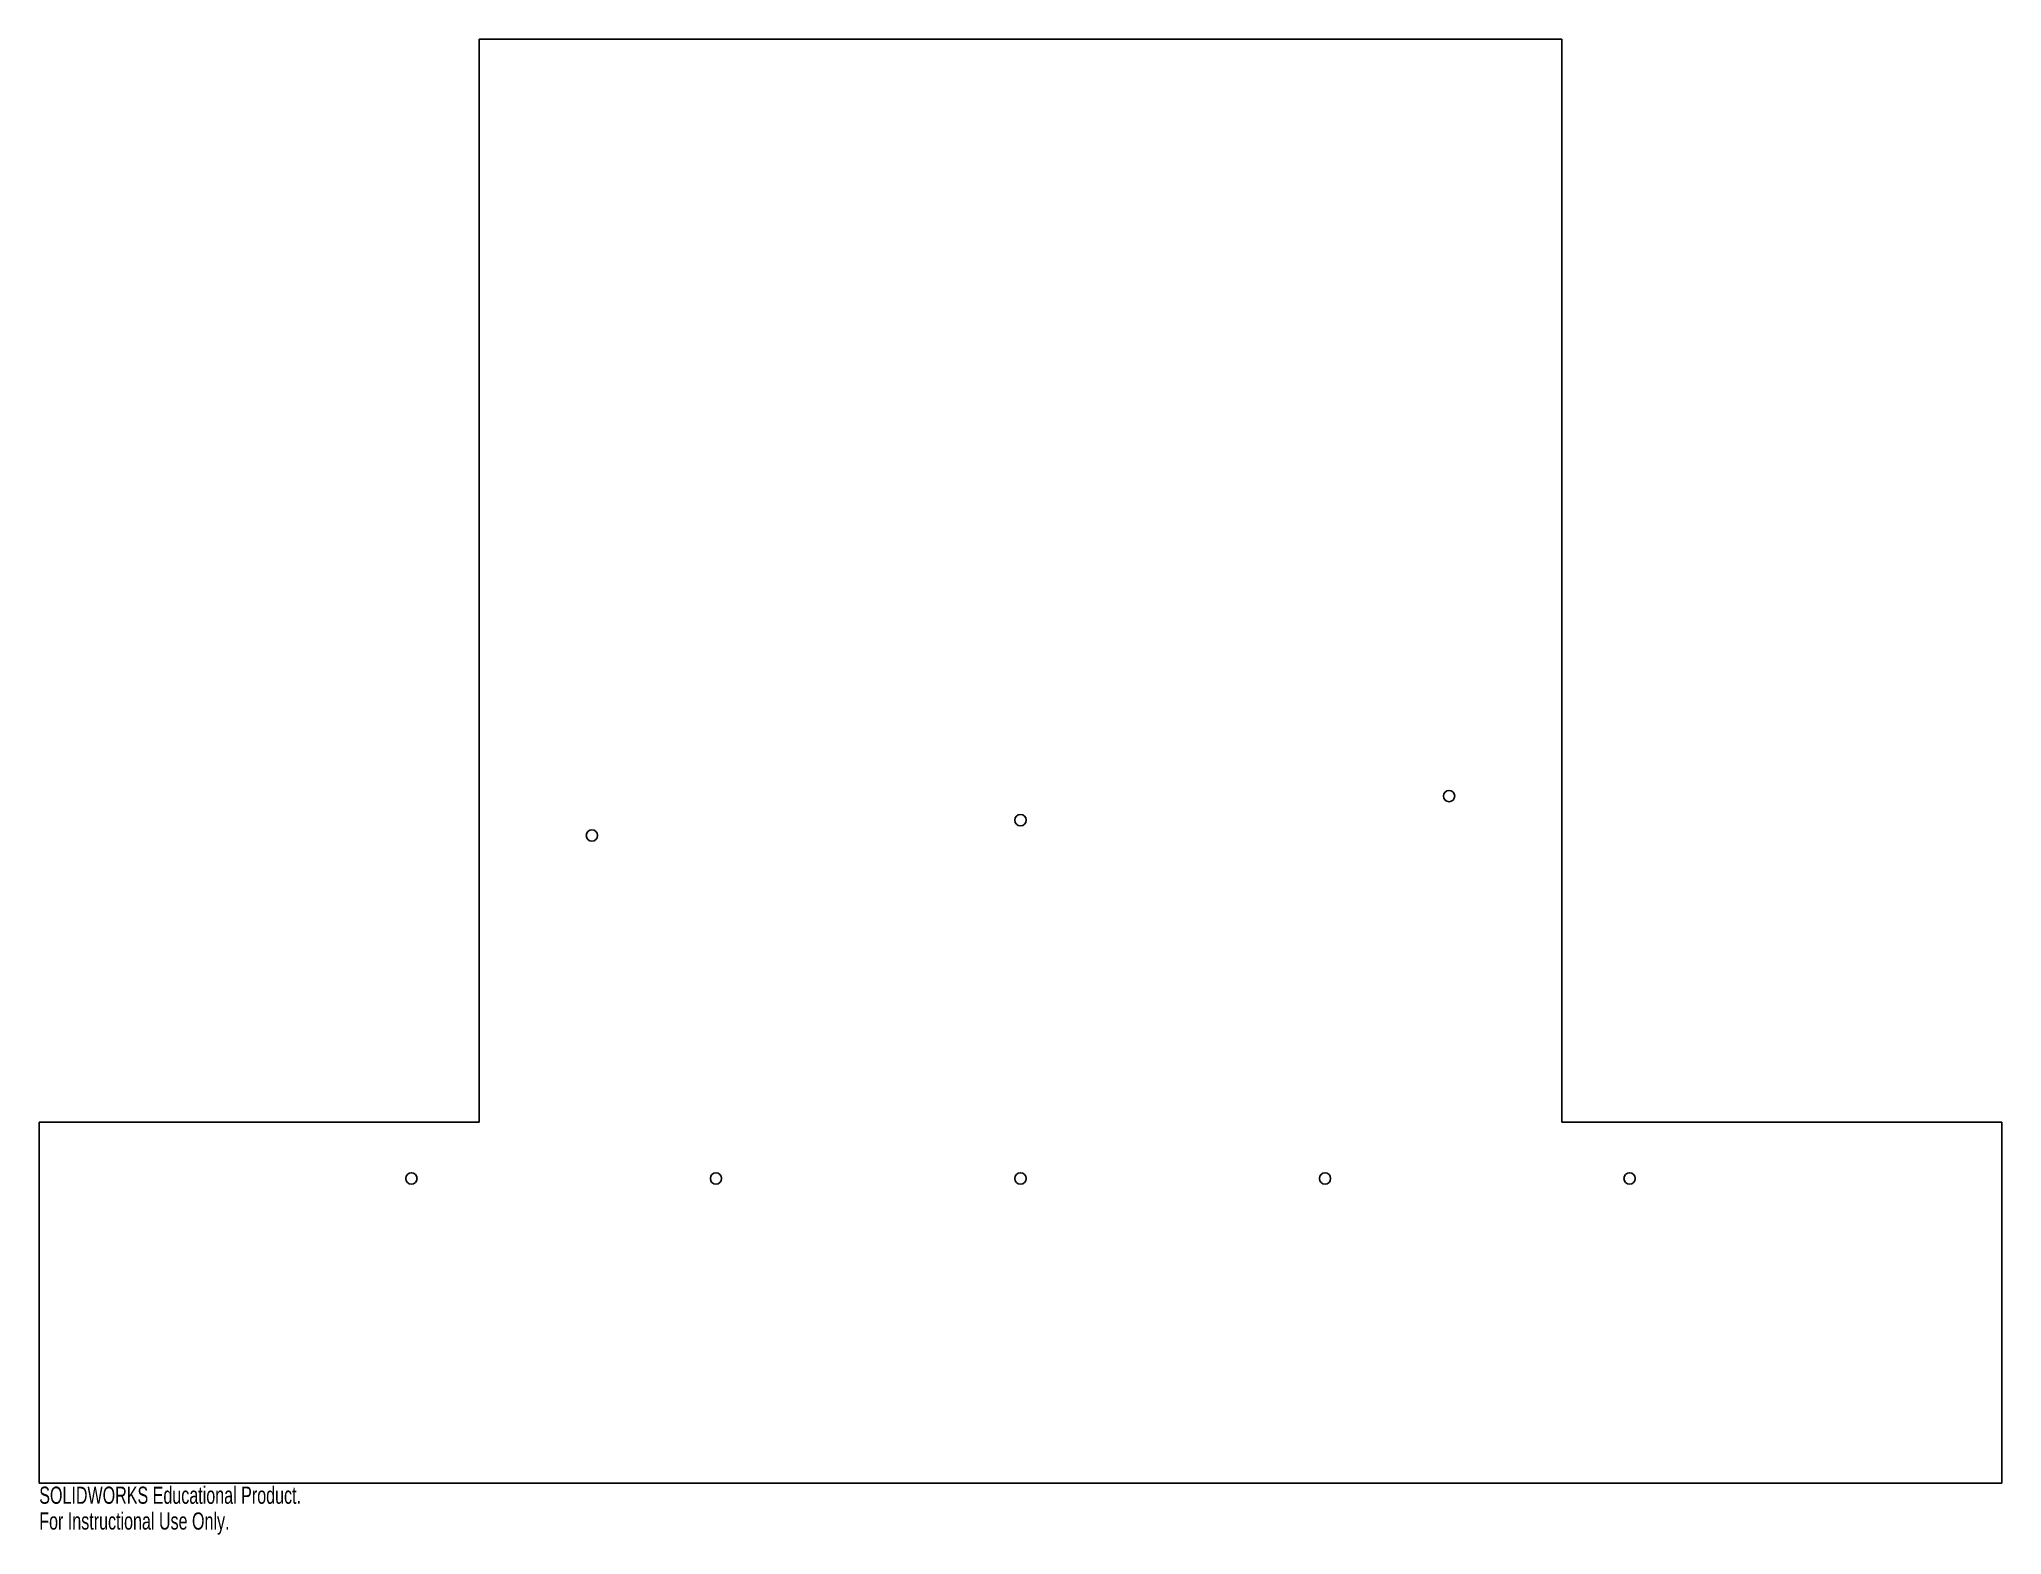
# Model space of a CAD drawing. Header units: inches. Extents: x -10.9 to 10.9, y -2.6 to 14.
import ezdxf

# ---------------------------------------------------------------- set-up
doc = ezdxf.new("R2010")
doc.units = ezdxf.units.IN
doc.header["$MEASUREMENT"] = 0
doc.styles.add('SLDTEXTSTYLE0', font='TXT', dxfattribs={"width": 0.7})

msp = doc.modelspace()

# ---------------------------------------------------------------- linework, layer by layer
at = {"color": 7, "linetype": 'Continuous', "lineweight": 25}
for p, q in [((6, 14), (-6, 14)), ((-6, 14), (-6, 2)), ((6, 2), (6, 14)), ((-6, 2), (-10.875, 2)), ((-10.875, 2), (-10.875, -2)), ((10.875, 2), (6, 2)), ((10.875, -2), (10.875, 2)), ((-10.875, -2), (10.875, -2))]:
    msp.add_line(p, q, dxfattribs=at)
for centre in [(4.75, 5.613), (-4.75, 5.176), (0, 5.346), (-6.75, 1.375), (-3.375, 1.375), (0, 1.375), (3.375, 1.375), (6.75, 1.375)]:
    msp.add_circle(centre, 0.0625, dxfattribs=at)

# ---------------------------------------------------------------- texts
at = {"color": 7, "linetype": 'Continuous', "char_height": 0.1903, "attachment_point": 1, "style": 'SLDTEXTSTYLE0'}
for s, insert in [('SOLIDWORKS Educational Product.', (-10.875, -2.04)), ('For Instructional Use Only.', (-10.875, -2.326))]:
    msp.add_mtext(s, dxfattribs=dict(at, insert=insert))

doc.saveas('drawing.dxf')
